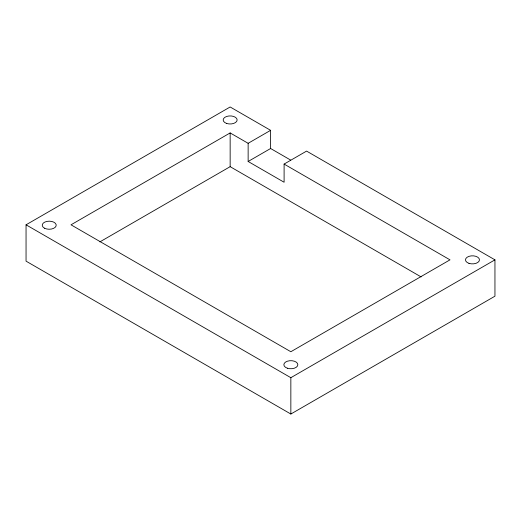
<?xml version="1.0" encoding="UTF-8"?>
<svg xmlns="http://www.w3.org/2000/svg" width="521" height="521" viewBox="0 0 521 521"><rect width="100%" height="100%" fill="white"/><g stroke="black" fill="none" stroke-linecap="round" stroke-linejoin="round"><path stroke-width="0.78" d="M248.139 161.477L284.101 182.246L284.101 164.076L306.582 151.097L494.95 259.849L494.95 296.189L290.848 414.026L26.05 261.151L26.05 224.811L230.152 106.974L270.614 130.335L270.614 148.505L248.139 161.477L248.139 143.308L270.614 130.335M248.139 143.308L230.152 132.927L71.006 224.811L290.848 351.734L449.994 259.849L284.101 164.076M99.876 241.887L230.152 166.668L421.105 276.911M26.05 224.811L290.848 377.692L494.95 259.849M270.614 148.505L290.672 160.084M290.848 377.692L290.848 414.026M230.152 132.927L230.152 166.668M226.655 123.444A6.994 4.038 0 0 0 237.146 119.947A6.994 4.038 0 0 0 226.655 116.457A6.994 4.038 0 0 0 226.655 123.444M44.617 228.25A6.994 4.038 0 0 0 56.086 225.997A6.994 4.038 0 0 0 46.975 221.392A6.994 4.038 0 0 0 44.617 228.25M287.351 368.21A6.994 4.038 0 0 0 297.843 364.713A6.994 4.038 0 0 0 287.351 361.216A6.994 4.038 0 0 0 287.351 368.21M468.972 263.346A6.994 4.038 0 0 0 479.463 259.849A6.994 4.038 0 0 0 468.972 256.352A6.994 4.038 0 0 0 468.972 263.346"/></g></svg>
